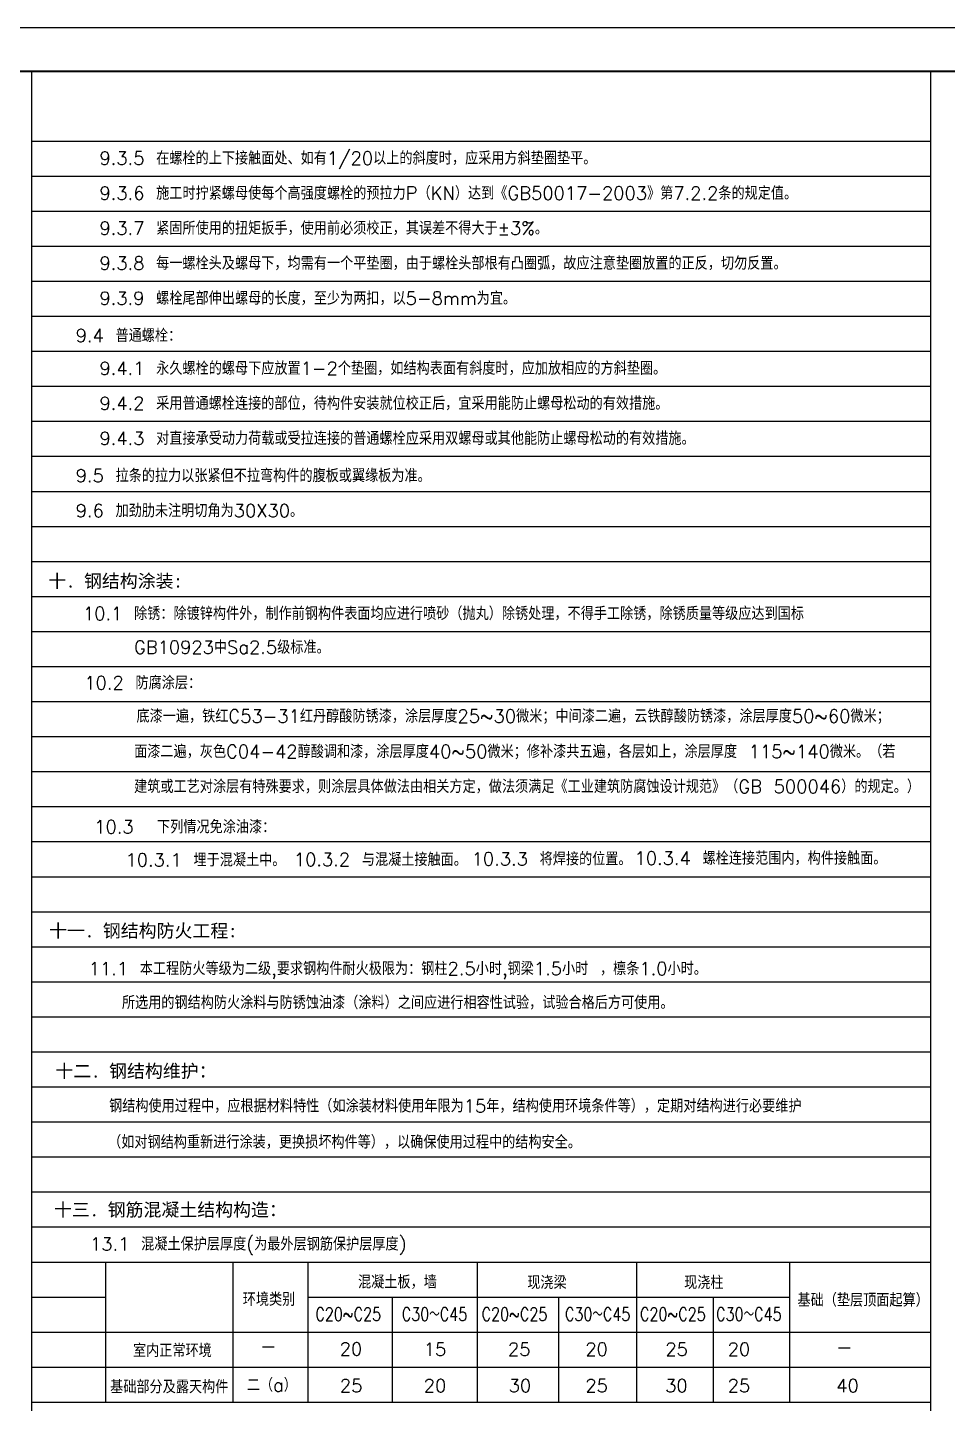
# Model space of a CAD drawing. Extents: x -1389621 to 57380, y -92505 to 283644.
# Drawn here: x -486824 to -465812, y 190572 to 221996 of the extents above; entities that cross this region are included whole.
import ezdxf

# ---------------------------------------------------------------- set-up
doc = ezdxf.new("R2010")
doc.units = 0
doc.header["$LTSCALE"] = 100
doc.header["$MEASUREMENT"] = 0
doc.layers.get('0').update_dxf_attribs({"linetype": 'CONTINUOUS'})
for name, color, linetype in [('AUDIT_I_080801173815-0', 253, 'CONTINUOUS'), ('BORDER', 7, 'CONTINUOUS'), ('K', 64, 'CONTINUOUS')]:
    doc.layers.add(name, color=color, linetype=linetype)
doc.styles.add('-黑体', font='simhei.ttf', dxfattribs={"width": 0.8})
doc.styles.add('10', font='txt.shx', dxfattribs={"width": 0.7, "height": 300, "bigfont": 'hztxt.shx'})

msp = doc.modelspace()

# ---------------------------------------------------------------- linework, layer by layer
at = {"layer": 'AUDIT_I_080801173815-0'}
for p, q in [((-485043.483, 193795.2), (-485043.483, 190595.2)), ((-482132.561, 193795.2), (-482132.561, 190595.2)), ((-480417.541, 193795.2), (-480417.541, 190595.2)), ((-476551.522, 193795.2), (-476551.522, 190595.2)), ((-472911.551, 193795.2), (-472911.551, 190595.2)), ((-469423.531, 193795.2), (-469423.531, 190595.2)), ((-478493.531, 192995.2), (-478493.531, 190595.2)), ((-474698.561, 192995.2), (-474698.561, 190595.2)), ((-471164.541, 192995.2), (-471164.541, 190595.2))]:
    msp.add_line(p, q, dxfattribs=at)
at = {"layer": 'BORDER'}
msp.add_lwpolyline([(-531823.483, 162566), (-531823.483, 221995.7), (-447681.433, 221995.7), (-447681.433, 162566)], close=True, dxfattribs=at)
at = {"layer": 'BORDER', "const_width": 50.025}
msp.add_lwpolyline([(-529322.233, 163566.5), (-529322.233, 220995.2), (-448681.933, 220995.2), (-448681.933, 163566.5)], close=True, dxfattribs=at)
at = {"layer": 'K'}
for p, q in [((-486732.778, 220995.2), (-486732.778, 164195.2)), ((-466203.059, 220995.2), (-466203.059, 212995.2)), ((-466203.059, 219395.2), (-486732.778, 219395.2)), ((-466203.059, 218595.2), (-486732.778, 218595.2)), ((-466203.059, 217795.2), (-486732.778, 217795.2)), ((-466203.059, 216995.2), (-486732.778, 216995.2)), ((-466203.059, 216195.2), (-486732.778, 216195.2)), ((-466203.059, 215395.2), (-486732.778, 215395.2)), ((-466203.059, 214595.2), (-486732.778, 214595.2)), ((-466203.059, 213795.2), (-486732.778, 213795.2)), ((-466203.059, 212995.2), (-486732.778, 212995.2)), ((-466203.059, 212995.2), (-466203.059, 164195.2)), ((-466203.059, 212195.2), (-486732.778, 212195.2)), ((-466203.059, 211395.2), (-486732.778, 211395.2)), ((-466203.059, 210595.2), (-486732.778, 210595.2)), ((-466203.059, 209795.2), (-486732.778, 209795.2)), ((-466203.059, 208995.2), (-486732.778, 208995.2)), ((-466203.059, 208195.2), (-486732.778, 208195.2)), ((-466203.059, 207395.2), (-486732.778, 207395.2)), ((-466203.059, 206595.2), (-486732.778, 206595.2)), ((-466203.059, 205795.2), (-486732.778, 205795.2)), ((-466203.059, 204995.2), (-486732.778, 204995.2)), ((-466203.059, 204195.2), (-486732.778, 204195.2)), ((-466203.059, 203395.2), (-486732.778, 203395.2)), ((-466203.059, 202595.2), (-486732.778, 202595.2)), ((-466203.059, 201795.2), (-486732.778, 201795.2)), ((-466203.059, 201795.2), (-486732.778, 201795.2)), ((-466203.059, 200995.2), (-486732.778, 200995.2)), ((-466203.059, 200195.2), (-486732.778, 200195.2)), ((-466203.059, 199395.2), (-486732.778, 199395.2)), ((-466203.059, 198595.2), (-486732.778, 198595.2)), ((-466203.059, 197795.2), (-486732.778, 197795.2)), ((-466203.059, 196995.2), (-486732.778, 196995.2)), ((-466203.059, 196195.2), (-486732.778, 196195.2)), ((-466203.059, 196195.2), (-486732.778, 196195.2)), ((-466203.059, 195395.2), (-486732.778, 195395.2)), ((-466203.059, 194595.2), (-486732.778, 194595.2)), ((-466203.059, 193795.2), (-486732.778, 193795.2)), ((-485043.483, 192995.2), (-486732.778, 192995.2)), ((-469423.531, 192995.2), (-480417.541, 192995.2)), ((-466203.059, 192195.2), (-486732.778, 192195.2)), ((-466203.059, 191395.2), (-486732.778, 191395.2)), ((-472020.333, 190595.2), (-486732.778, 190595.2)), ((-466203.059, 190595.2), (-486732.778, 190595.2))]:
    msp.add_line(p, q, dxfattribs=at)

# ---------------------------------------------------------------- texts
at = {"style": '10'}
for s, p in [('9.3.5 在螺栓的上下接触面处、如有1/20以上的斜度时，应采用方斜垫圈垫平。', (-485181.022, 218863.169)), ('9.3.6 施工时拧紧螺母使每个高强度螺栓的预拉力P（KN）达到《GB50017-2003》第7.2.2条的规定值。', (-485181.022, 218063.169)), ('9.3.7 紧固所使用的扭矩扳手，使用前必须校正，其误差不得大于%%P3%%%。', (-485181.022, 217263.169)), ('9.3.8 每一螺栓头及螺母下，均需有一个平垫圈，由于螺栓头部根有凸圈弧，故应注意垫圈放置的正反，切勿反置。', (-485181.022, 216463.169)), ('9.3.9 螺栓尾部伸出螺母的长度，至少为两扣，以5-8mm为宜。', (-485181.022, 215663.169)), ('9.4 普通螺栓：', (-485723.748, 214812.036)), ('9.4.1 永久螺栓的螺母下应放置1-2个垫圈，如结构表面有斜度时，应加放相应的方斜垫圈。', (-485181.022, 214063.169)), ('9.4.2 采用普通螺栓连接的部位，待构件安装就位校正后，宜采用能防止螺母松动的有效措施。', (-485181.022, 213263.169)), ('9.4.3 对直接承受动力荷载或受拉连接的普通螺栓应采用双螺母或其他能防止螺母松动的有效措施。', (-485181.022, 212463.169)), ('9.5 拉条的拉力以张紧但不拉弯构件的腹板或翼缘板为准。', (-485723.748, 211612.036)), ('9.6 加劲肋未注明切角为30X30。', (-485723.748, 210812.036)), ('10.1 除锈：除镀锌构件外，制作前钢构件表面均应进行喷砂（抛丸）除锈处理，不得手工除锈，除锈质量等级应达到国标', (-485557.022, 208463.169)), ('GB10923中Sa2.5级标准。', (-484391.744, 207692.451)), ('10.2 防腐涂层：', (-485525.523, 206881.541)), ('底漆一遍，铁红C53-31红丹醇酸防锈漆，涂层厚度25~30微米；中间漆二遍，云铁醇酸防锈漆，涂层厚度50~60微米；', (-484335.351, 206119.671)), ('面漆二遍，灰色C04-42醇酸调和漆，涂层厚度40~50微米；修补漆共五遍，各层如上，涂层厚度 115~140微米。（若', (-484388.598, 205311.946)), ('建筑或工艺对涂层有特殊要求，则涂层具体做法由相关方定，做法须满足《工业建筑防腐蚀设计规范》（GB 500046）的规定。）', (-484388.598, 204511.946)), ('10.3  下列情况免涂油漆：', (-485299.53, 203590.699)), ('10.3.1 埋于混凝土中。', (-484585.744, 202835.559)), ('10.3.2 与混凝土接触面。', (-480740.834, 202845.81)), ('10.3.3 将焊接的位置。', (-476679.99, 202858.656)), ('10.3.4 螺栓连接范围内，构件接触面。', (-472959.199, 202874.386)), ('11.1 本工程防火等级为二级,要求钢构件耐火极限为：钢柱2.5小时,钢梁1.5小时 ，檩条1.0小时。', (-485426.1, 200354.076)), ('所选用的钢结构防火涂料与防锈蚀油漆（涂料）之间应进行相容性试验，试验合格后方可使用。', (-484667.319, 199578.087)), ('钢结构使用过程中，应根据材料特性（如涂装材料使用年限为15年，结构使用环境条件等），定期对结构进行必要维护', (-484960.032, 197217.553)), ('（如对钢结构重新进行涂装，更换损坏构件等），以确保使用过程中的结构安全。', (-484982.59, 196392.856)), ('13.1 混凝土保护层厚度(为最外层钢筋保护层厚度)', (-485395.424, 194063.842)), ('混凝土板，墙', (-479275.061, 193196.68)), ('现浇梁', (-475409.514, 193184.262)), ('现浇柱', (-471826.514, 193184.262)), ('环境类别 ', (-481907.764, 192800.742)), ('基础（垫层顶面起算）', (-469237.682, 192784.262)), ('室内正常环境', (-484414.432, 191631.001)), ('一', (-481472.803, 191690.723)), ('20', (-479692.803, 191667.723)), ('15', (-477774.104, 191661)), ('25', (-475850.104, 191661)), ('20', (-474083.104, 191661)), ('25', (-472256.104, 191661)), ('20', (-470831.104, 191661)), ('一', (-468319.803, 191667.723)), ('基础部分及露天构件', (-484936.16, 190802.903)), ('二（a）', (-481815.332, 190843.485)), ('25', (-479689.315, 190830)), ('20', (-477774.104, 190830)), ('30', (-475833.419, 190830)), ('25', (-474083.104, 190830)), ('30', (-472260.372, 190830)), ('25', (-470831.104, 190830)), ('40', (-468353.104, 190830))]:
    msp.add_text(s, height=300, dxfattribs=at).set_placement(p)
at = {"style": '10', "width": 0.8}
for s, p in [('C20~C25', (-480249.392, 192462.006)), ('C30～C45', (-478275.44, 192462.006)), ('C20~C25', (-476452.042, 192462.006)), ('C30～C45', (-474549.44, 192462.006)), ('C20~C25', (-472835.134, 192462.006)), ('C30～C45', (-471095.465, 192462.006))]:
    msp.add_text(s, height=300, dxfattribs=at).set_placement(p)
at = {"layer": 'BORDER', "color": 4, "style": '-黑体'}
for s, p in [('十. 钢结构涂装:', (-486351.712, 209205.882)), ('十一. 钢结构防火工程:', (-486330.141, 201218.212)), ('十二. 钢结构维护：', (-486187.013, 198014.909)), ('十三. 钢筋混凝土结构构造：', (-486219.988, 194847.685))]:
    msp.add_text(s, height=300, dxfattribs=at).set_placement(p)

doc.saveas('drawing.dxf')
